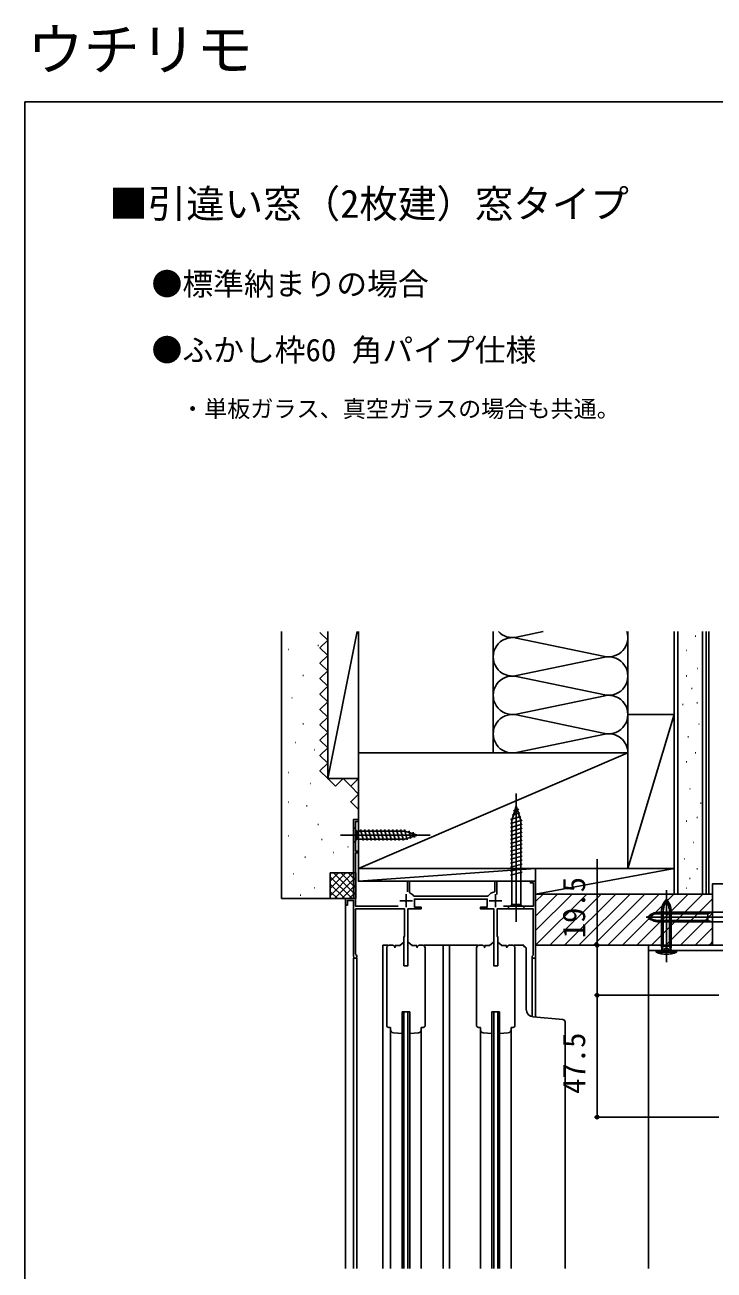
# Model space of a CAD drawing. Units: millimetres, scale not verified. Extents: x -525 to 525, y -782 to 777.
# Drawn here: x -525 to -256.4, y 291.8 to 777.5 of the extents above; entities that cross this region are included whole.
import ezdxf
from ezdxf.enums import TextEntityAlignment as Align

# ---------------------------------------------------------------- set-up
doc = ezdxf.new("R2010")
doc.units = ezdxf.units.MM
doc.header["$LTSCALE"] = 4
for name, color, linetype in [('0-2_USER1', 3, 'Continuous'), ('0-3_YKK_11', 7, 'Continuous'), ('0-4_YKK_12', 2, 'Continuous'), ('0-5_YKK_13', 4, 'Continuous'), ('0-7_YKK_D', 6, 'Continuous'), ('0-8_YKK_ZWAK', 7, 'Continuous'), ('0-9_YSS_K', 3, 'Continuous'), ('0-A_YSS_KE', 3, 'Continuous')]:
    doc.layers.add(name, color=color, linetype=linetype)
doc.styles.add('ＭＳ ゴシック', font='')
doc.styles.get('ＭＳ ゴシック').set_extended_font_data('MS Gothic')

msp = doc.modelspace()

# ---------------------------------------------------------------- linework, layer by layer
at = {"layer": '0-3_YKK_11'}
for p, q in [((-376.4, 438.4), (-376.4, 433.4)), ((-341.6, 438.4), (-341.6, 433.4)), ((-378.9, 435.9), (-373.9, 435.9)), ((-344.1, 435.9), (-339.1, 435.9)), ((-383, 418.5), (-381.8, 418.5)), ((-370, 418.5), (-371.2, 418.5)), ((-348, 418.5), (-346.8, 418.5)), ((-335, 418.5), (-336.2, 418.5)), ((-384, 387.3), (-384, 417.5)), ((-369, 387.3), (-369, 417.5)), ((-349, 387.3), (-349, 417.5)), ((-334, 387.3), (-334, 417.5)), ((-382.5, 386.5), (-383.2, 386.5)), ((-369.8, 386.5), (-370.5, 386.5)), ((-347.5, 386.5), (-348.2, 386.5)), ((-334.8, 386.5), (-335.5, 386.5))]:
    msp.add_line(p, q, dxfattribs=at)
for points in [[(-379.573, 433.699), (-396.1, 433.7), (-396.1, 454.5), (-395, 454.5), (-395, 455.2), (-396.1, 455.2), (-396.1, 466.8), (-395, 466.8), (-395, 467.5), (-397, 467.5), (-397, 436.7), (-400, 436.7), (-400, 434.2), (-399.3, 434.2), (-399.3, 436), (-397, 436), (-397, 414.2)], [(-395.95, 414.806), (-396.1, 415.066), (-396.1, 432.7), (-377, 432.7), (-377, 422.001), (-377.3, 421.701), (-377.3, 410.5), (-375.7, 410.5), (-375.7, 432.7), (-370.6, 432.7), (-370.6, 433.4), (-373.2, 433.4), (-373.2, 436.5), (-344.8, 436.5), (-344.8, 433.4), (-347.4, 433.4), (-347.4, 432.7), (-342.3, 432.7), (-342.3, 410.5), (-340.7, 410.5), (-340.7, 421.701), (-341, 422.001), (-341, 432.7), (-326.9, 432.7), (-326.9, 414.7), (-327.1, 414.5), (-327.3, 414.3), (-327.3, 413.5), (-326, 413.5), (-326, 443.5), (-328, 443.5), (-328, 442.8), (-326.8, 442.8), (-326.8, 433.7), (-338.427, 433.7)], [(-374.93, 438.966), (-375.1, 439.236), (-375.1, 443.5), (-375.9, 443.5), (-375.9, 439.288)], [(-341.1, 438.29), (-341.1, 443.5), (-341.9, 443.5), (-341.9, 439.551), (-342.151, 439.255)], [(-201, 440.8), (-235.7, 440.8), (-235.7, 438.5), (-237.7, 438.5), (-237.7, 442.5), (-257, 442.5), (-257, 418.5), (-282, 418.5), (-282, 416.5)], [(-344.399, 437.83), (-344.646, 437.7), (-373.354, 437.7), (-373.601, 437.83)], [(-282, 416.5), (-224.171, 416.5), (-223.979, 416.643), (-223.021, 416.643), (-222.829, 416.5), (-222, 416.5), (-220.5, 418), (-216.5, 418), (-216.5, 420), (-214.5, 420), (-214.5, 418), (-197.7, 418), (-197.7, 437.5)]]:
    msp.add_lwpolyline(points, dxfattribs=at)
for centre, radius, start, end in [((-376.4, 435.9), 3.4, 34.58075, 64.37685), ((-341.6, 435.9), 3.4, 99.33243, 145.41921), ((-383, 417.5), 1, 89.99998, 180.00002), ((-381.8, 417.5), 1, 0, 89.99998), ((-371.2, 417.5), 1, 89.99998, 180.00002), ((-370, 417.5), 1, 0, 89.99998), ((-348, 417.5), 1, 89.99998, 180.00002), ((-346.8, 417.5), 1, 0, 89.99998), ((-336.2, 417.5), 1, 89.99998, 180.00002), ((-335, 417.5), 1, 0, 89.99998), ((-396.3, 414.2), 0.7, 179.99876, 59.99928), ((-383.2, 387.3), 0.8, 180.00002, 270), ((-369.8, 387.3), 0.8, 270, 0), ((-348.2, 387.3), 0.8, 180.00002, 270), ((-334.8, 387.3), 0.8, 270, 0)]:
    msp.add_arc(centre, radius, start, end, dxfattribs=at)
at = {"layer": '0-4_YKK_12'}
for p, q in [((-396.7, 467.501), (-397, 467.501)), ((-397, 467.201), (-397, 467.501)), ((-395.3, 467.501), (-395, 467.501)), ((-395, 467.201), (-395, 467.501)), ((-395, 467.101), (-395, 454.901)), ((-395, 454.801), (-395, 443.5)), ((-375.6, 443.5), (-395, 443.5)), ((-341.6, 443.5), (-375.4, 443.5)), ((-341.4, 443.5), (-327.7, 443.5)), ((-326.3, 443.501), (-326, 443.501)), ((-326, 443.201), (-326, 443.501)), ((-399.7, 436.7), (-400, 436.7)), ((-400, 436.7), (-400, 436.4)), ((-400, 292.504), (-400, 434.55)), ((-383.5, 418.5), (-385.5, 418.5)), ((-385.5, 292.504), (-385.5, 418.5)), ((-348.5, 418.5), (-369.5, 418.5)), ((-362, 292.504), (-362, 418.5)), ((-359.5, 292.504), (-359.5, 418.5)), ((-334.5, 418.5), (-330.5, 418.5)), ((-330.5, 418.5), (-330.5, 418.002)), ((-395.602, 413.499), (-397.002, 413.499)), ((-397, 292.504), (-397, 413.499)), ((-395.6, 292.504), (-395.6, 413.499)), ((-326, 413.499), (-327.3, 413.499)), ((-327.3, 390.655), (-327.3, 413.499)), ((-326.6, 413.501), (-326.9, 413.501)), ((-326, 390.508), (-326, 413.8)), ((-282, 416.8), (-282, 292.504)), ((-378, 392.5), (-375, 392.5)), ((-378, 292.504), (-378, 392.5)), ((-377.3, 292.504), (-377.3, 392.5)), ((-375.7, 292.504), (-375.7, 392.5)), ((-375, 292.504), (-375, 392.5)), ((-343, 392.5), (-340, 392.5)), ((-343, 292.504), (-343, 392.5)), ((-342.3, 292.504), (-342.3, 392.5)), ((-340.7, 292.504), (-340.7, 392.5)), ((-340, 292.504), (-340, 392.5)), ((-382.5, 292.504), (-382.5, 385.6)), ((-370.5, 292.504), (-370.5, 385.6)), ((-347.5, 292.504), (-347.5, 385.6)), ((-335.5, 292.504), (-335.5, 385.6)), ((-314.5, 388.002), (-314.5, 292.504))]:
    msp.add_line(p, q, dxfattribs=at)
at = {"layer": '0-5_YKK_13'}
for p, q in [((-333.5, 427.7), (-333.5, 477.7)), ((-333.5, 472.7), (-335.25, 467.15)), ((-332.562, 471.553), (-334.612, 471.004)), ((-333.5, 472.7), (-331.75, 467.15)), ((-331.207, 467.257), (-335.8, 466.027)), ((-331.659, 468.689), (-335.681, 467.611)), ((-335.25, 467.15), (-335.25, 434.45)), ((-332.11, 470.121), (-335.146, 469.308)), ((-331.75, 434.45), (-331.75, 467.15)), ((-402, 461.501), (-367, 461.501)), ((-397, 464.601), (-397, 458.401)), ((-397, 464.601), (-395.45, 463.051)), ((-376.916, 463.051), (-395.45, 463.051)), ((-395.45, 463.051), (-395.45, 459.951)), ((-393.024, 459.401), (-394.149, 463.601)), ((-391.471, 459.401), (-392.596, 463.601)), ((-389.918, 459.401), (-391.043, 463.601)), ((-388.365, 459.401), (-389.49, 463.601)), ((-386.812, 459.401), (-387.937, 463.601)), ((-385.259, 459.401), (-386.384, 463.601)), ((-383.706, 459.401), (-384.831, 463.601)), ((-382.153, 459.401), (-383.279, 463.601)), ((-380.6, 459.401), (-381.726, 463.601)), ((-379.047, 459.401), (-380.173, 463.601)), ((-377.494, 459.401), (-378.62, 463.601)), ((-376.011, 459.66), (-377.067, 463.601)), ((-372, 461.501), (-376.916, 463.051)), ((-372, 461.501), (-376.916, 459.951)), ((-374.579, 460.111), (-375.392, 463.147)), ((-373.147, 460.562), (-373.696, 462.612)), ((-331.2, 465.706), (-335.8, 464.474)), ((-331.2, 464.153), (-335.8, 462.921)), ((-331.2, 462.6), (-335.8, 461.368)), ((-397, 458.401), (-395.45, 459.951)), ((-395.45, 459.951), (-376.916, 459.951)), ((-331.2, 461.047), (-335.8, 459.815)), ((-331.2, 459.495), (-335.8, 458.262)), ((-331.2, 457.942), (-335.8, 456.709)), ((-331.2, 456.389), (-335.8, 455.156)), ((-331.2, 454.836), (-335.8, 453.603)), ((-331.2, 453.283), (-335.8, 452.05)), ((-331.2, 451.73), (-335.8, 450.497)), ((-331.2, 450.177), (-335.8, 448.945)), ((-331.2, 448.624), (-335.8, 447.392)), ((-331.2, 447.071), (-335.8, 445.839)), ((-275, 411.897), (-275, 440.033)), ((-337, 432.7), (-335.25, 434.45)), ((-337, 432.7), (-330, 432.7)), ((-335.25, 434.45), (-331.75, 434.45)), ((-330, 432.7), (-331.75, 434.45)), ((-275, 436.5), (-275.957, 435.017)), ((-275, 436.5), (-275.93, 433.591)), ((-275, 436.5), (-274.043, 435.017)), ((-275, 436.5), (-274.07, 433.591)), ((-282.821, 429.5), (-238.886, 429.5)), ((-277.977, 431.375), (-258.879, 431.375)), ((-277.977, 430.808), (-258.879, 430.808)), ((-277.977, 428.192), (-258.879, 428.192)), ((-277.977, 427.625), (-258.879, 427.625)), ((-276.9, 432.187), (-276.9, 418.1)), ((-276.205, 418.1), (-276.205, 432.109)), ((-273.795, 418.1), (-273.795, 432.109)), ((-273.1, 432.187), (-273.1, 418.1)), ((-258.879, 427.625), (-258.879, 431.375)), ((-257.3, 427.625), (-258.879, 428.192)), ((-257.3, 427.625), (-258.879, 427.625)), ((-257.3, 431.375), (-242.5, 431.375)), ((-257.3, 427.625), (-242.5, 427.625)), ((-380.7, 418.42), (-380.7, 417.78)), ((-380.67, 418.45), (-378.9, 418.45)), ((-377.364, 419.727), (-378.9, 418.45)), ((-375.636, 419.727), (-374.1, 418.45)), ((-372.33, 418.45), (-374.1, 418.45)), ((-372.3, 418.42), (-372.3, 417.78)), ((-345.7, 418.42), (-345.7, 417.78)), ((-345.67, 418.45), (-343.9, 418.45)), ((-342.364, 419.727), (-343.9, 418.45)), ((-340.636, 419.727), (-339.1, 418.45)), ((-337.33, 418.45), (-339.1, 418.45)), ((-337.3, 418.42), (-337.3, 417.78)), ((-276.9, 418.1), (-273.1, 418.1)), ((-276.9, 418.1), (-276.769, 416.801)), ((-276.205, 418.1), (-276.769, 416.801)), ((-273.795, 418.1), (-273.231, 416.801)), ((-273.1, 418.1), (-273.231, 416.801)), ((-329.6, 393.572), (-329.6, 417.102)), ((-279, 416.5), (-278.944, 415.857)), ((-271, 416.5), (-279, 416.5)), ((-278.944, 415.857), (-271.056, 415.857)), ((-278.5, 416.48), (-278.5, 416.5)), ((-277, 415.188), (-276.145, 416.903)), ((-276.145, 416.903), (-275, 417.512)), ((-273.855, 416.903), (-275, 417.512)), ((-273, 415.188), (-273.855, 416.903)), ((-271.5, 416.48), (-271.5, 416.5)), ((-271, 416.5), (-271.056, 415.857)), ((-315.413, 389.582), (-326.861, 390.583)), ((-314.5, 388.002), (-314.5, 388.586)), ((-382.5, 386.5), (-382.5, 385.6)), ((-378, 384.146), (-381.391, 384.403)), ((-375, 384.146), (-371.609, 384.403)), ((-370.5, 386.5), (-370.5, 385.6)), ((-347.5, 386.5), (-347.5, 385.6)), ((-343, 384.146), (-346.391, 384.403)), ((-340, 384.146), (-336.609, 384.403)), ((-335.5, 386.5), (-335.5, 385.6))]:
    msp.add_line(p, q, dxfattribs=at)
msp.add_lwpolyline([(-258.879, 430.808), (-257.3, 431.375), (-258.879, 431.375)], dxfattribs=at)
for centre, radius, start, end in [((-270.915, 431.764), 6, 147.17367, 175.96121), ((-270.215, 431.764), 6, 162.27003, 175.96121), ((-279.785, 431.764), 6, 4.03879, 17.72997), ((-279.085, 431.764), 6, 4.03879, 32.82633), ((-277.977, 425.454), 5.921, 90, 136.89533), ((-277.977, 423.008), 7.8, 90, 123.6577), ((-277.977, 433.546), 5.921, 223.10467, 270), ((-277.977, 435.992), 7.8, 236.3423, 270), ((-380.67, 418.42), 0.03, 90, 180), ((-377.3, 419.65), 0.1, 89.99975, 129.73588), ((-375.7, 419.65), 0.1, 50.26412, 90.02928), ((-372.33, 418.42), 0.03, 0, 90), ((-345.67, 418.42), 0.03, 90, 180), ((-342.3, 419.65), 0.1, 90.00208, 129.73588), ((-340.7, 419.65), 0.1, 50.26412, 90.03419), ((-337.33, 418.42), 0.03, 0, 90), ((-330.5, 417.102), 0.9, 0, 90), ((-275, 424.5), 9.5, 245.47227, 294.52773), ((-277.228, 417), 0.5, 270, 336.52108), ((-272.772, 417), 0.5, 203.47892, 270), ((-326.6, 393.572), 3, 180, 265.00191), ((-315.5, 388.586), 1, 0, 85.00371), ((-381.3, 385.6), 1.2, 180, 265.65189), ((-371.7, 385.6), 1.2, 274.34811, 0), ((-346.3, 385.6), 1.2, 180, 265.65189), ((-336.7, 385.6), 1.2, 274.34811, 0)]:
    msp.add_arc(centre, radius, start, end, dxfattribs=at)
at = {"layer": '0-7_YKK_D'}
for p, q in [((-293, 418.5), (-303, 418.5)), ((-258, 418.5), (-95, 418.5)), ((-254.501, 399), (-303, 399)), ((-254.501, 399), (-303, 399)), ((-302, 351.5), (-302, 399)), ((-254.506, 351.5), (-303, 351.5))]:
    msp.add_line(p, q, dxfattribs=at)
msp.add_lwpolyline([(-302, 399), (-302, 418.5), (-302, 452.05)], dxfattribs=at)
for centre in [(-302, 418.5), (-302, 399), (-302, 399), (-302, 351.5)]:
    msp.add_circle(centre, 0.637, dxfattribs=at)
at = {"layer": '0-8_YKK_ZWAK'}
for q in [(-525, -782.5), (525, 747.5)]:
    msp.add_line((-525, 747.5), q, dxfattribs=at)
at = {"layer": '0-9_YSS_K'}
for p, q in [((-395, 493.5), (-395, 540.849)), ((-395, 540.849), (-395, 483.5)), ((-342.5, 493.5), (-342.5, 540.849)), ((-333.468, 538.658), (-322.965, 540.849)), ((-290, 493.5), (-290, 540.849)), ((-290, 540.849), (-290, 493.5)), ((-270.478, 438.5), (-270.478, 540.849)), ((-260.978, 438.5), (-260.978, 540.849)), ((-258.478, 438.5), (-258.478, 540.849)), ((-410.833, 535.378), (-410.633, 535.378)), ((-299.032, 531.158), (-333.468, 538.342)), ((-263.71, 539.041), (-263.51, 539.041)), ((-422.464, 533.924), (-422.264, 533.924)), ((-333.468, 523.658), (-299.032, 530.842)), ((-267.207, 533.446), (-267.007, 533.446)), ((-263.011, 526.453), (-262.811, 526.453)), ((-416.649, 523.747), (-416.449, 523.747)), ((-333.468, 523.342), (-299.032, 516.158)), ((-267.265, 523.583), (-267.065, 523.583)), ((-421.01, 515.024), (-420.81, 515.024)), ((-299.032, 515.842), (-333.468, 508.658)), ((-265.167, 518.688), (-264.967, 518.688)), ((-268.664, 512.394), (-268.464, 512.394)), ((-263.069, 513.093), (-262.869, 513.093)), ((-333.468, 508.342), (-299.032, 501.158)), ((-290, 508.5), (-271.978, 508.5)), ((-290, 508.5), (-290, 448.5)), ((-271.978, 508.5), (-290, 448.5)), ((-271.978, 448.5), (-271.978, 508.5)), ((-416.649, 504.847), (-416.449, 504.847)), ((-333.468, 493.658), (-299.032, 500.842)), ((-262.37, 504.701), (-262.17, 504.701)), ((-419.556, 497.578), (-419.356, 497.578)), ((-266.566, 499.805), (-266.366, 499.805)), ((-412.287, 494.671), (-412.087, 494.671)), ((-395, 448.5), (-290, 493.5)), ((-263.769, 493.511), (-263.569, 493.511)), ((-422.464, 485.948), (-422.264, 485.948)), ((-267.265, 490.014), (-267.065, 490.014)), ((-413.741, 481.586), (-413.541, 481.586)), ((-404, 480.5), (-407, 483.5)), ((-401, 483.5), (-404, 480.5)), ((-398, 480.5), (-401, 483.5)), ((-395, 483.5), (-398, 480.5)), ((-265.867, 479.524), (-265.667, 479.524)), ((-422.464, 474.317), (-422.264, 474.317)), ((-415.195, 472.863), (-414.995, 472.863)), ((-261.67, 473.929), (-261.47, 473.929)), ((-267.265, 466.935), (-267.065, 466.935)), ((-263.069, 468.334), (-262.869, 468.334)), ((-410.833, 465.594), (-410.633, 465.594)), ((-422.464, 461.233), (-422.264, 461.233)), ((-409.38, 459.779), (-409.18, 459.779)), ((-399.203, 456.871), (-399.003, 456.871)), ((-264.468, 458.543), (-264.268, 458.543)), ((-415.849, 452.897), (-415.649, 452.897)), ((-404.747, 454.747), (-404.547, 454.747)), ((-267.965, 452.249), (-267.765, 452.249)), ((-326, 448.5), (-395, 448.5)), ((-395, 443.5), (-326, 448.5)), ((-326, 443.5), (-326, 448.5)), ((-271.978, 448.5), (-290, 448.5)), ((-263.069, 448.255), (-262.869, 448.255)), ((-420.474, 446.421), (-420.274, 446.421)), ((-406, 446.7), (-406, 436.7)), ((-396, 446.7), (-406, 446.7)), ((-406, 437.842), (-397.142, 446.7)), ((-406, 440.671), (-399.971, 446.7)), ((-406, 443.499), (-402.799, 446.7)), ((-406, 446.327), (-405.627, 446.7)), ((-406, 446.7), (-406, 436.7)), ((-396, 446.7), (-406, 446.7)), ((-406, 437.842), (-397.142, 446.7)), ((-406, 440.671), (-399.971, 446.7)), ((-406, 443.499), (-402.799, 446.7)), ((-406, 446.327), (-405.627, 446.7)), ((-406, 445.185), (-397.515, 436.7)), ((-406, 445.185), (-397.515, 436.7)), ((-406, 442.357), (-400.343, 436.7)), ((-406, 442.357), (-400.343, 436.7)), ((-404.686, 446.7), (-396, 438.014)), ((-404.686, 446.7), (-396, 438.014)), ((-404.314, 436.7), (-396, 445.014)), ((-404.314, 436.7), (-396, 445.014)), ((-401.858, 446.7), (-396, 440.842)), ((-401.858, 446.7), (-396, 440.842)), ((-401.485, 436.7), (-396, 442.185)), ((-401.485, 436.7), (-396, 442.185)), ((-399.029, 446.7), (-396, 443.671)), ((-399.029, 446.7), (-396, 443.671)), ((-396.201, 446.7), (-396, 446.499)), ((-396.201, 446.7), (-396, 446.499)), ((-396, 446.7), (-396, 436.7)), ((-396, 446.7), (-396, 436.7)), ((-265.94, 444.486), (-265.74, 444.486)), ((-417.699, 438.095), (-417.499, 438.095)), ((-412.148, 440.87), (-411.948, 440.87)), ((-406, 439.528), (-403.172, 436.7)), ((-406, 439.528), (-403.172, 436.7)), ((-398.657, 436.7), (-396, 439.357)), ((-398.657, 436.7), (-396, 439.357)), ((-326, 418.554), (-306.054, 438.5)), ((-326, 424.211), (-311.711, 438.5)), ((-326, 429.868), (-317.368, 438.5)), ((-326, 435.524), (-323.024, 438.5)), ((-326, 438.5), (-271.978, 438.5)), ((-320.397, 418.5), (-300.397, 438.5)), ((-314.74, 418.5), (-294.74, 438.5)), ((-309.083, 418.5), (-289.083, 438.5)), ((-303.426, 418.5), (-283.426, 438.5)), ((-297.77, 418.5), (-277.77, 438.5)), ((-292.113, 418.5), (-272.113, 438.5)), ((-286.456, 418.5), (-266.456, 438.5)), ((-280.799, 418.5), (-260.799, 438.5)), ((-267.166, 440.807), (-266.966, 440.807)), ((-396, 436.7), (-406, 436.7)), ((-396, 436.7), (-406, 436.7)), ((-275.142, 418.5), (-257, 436.642)), ((-269.485, 418.5), (-257, 430.985)), ((-263.828, 418.5), (-257, 425.328))]:
    msp.add_line(p, q, dxfattribs=at)
for points in [[(-395.53, 540.849), (-407, 483.5), (-410, 486.5), (-407, 489.5), (-410, 492.5), (-407, 495.5), (-410, 498.5), (-407, 501.5), (-410, 504.5), (-407, 507.5), (-410, 510.5), (-407, 513.5), (-410, 516.5), (-407, 519.5), (-410, 522.5), (-407, 525.5), (-410, 528.5), (-407, 531.5), (-410, 534.5), (-407, 537.5), (-410, 540.5)], [(-407, 540.849), (-407, 483.5), (-395, 483.5)], [(-395, 471.5), (-398, 474.5), (-395, 477.5), (-398, 480.5)], [(-326, 443.5), (-395, 443.5), (-395, 448.5)], [(-326, 448.5), (-326, 438.5), (-271.978, 448.5)], [(-271.978, 438.5), (-271.978, 448.5), (-326, 448.5)]]:
    msp.add_lwpolyline(points, dxfattribs=at)
for centre, start, end in [((-335, 546), 223.37602, 281.78354), ((-297.5, 538.5), 258.21646, 18.25319), ((-335, 531), 78.21646, 281.78354), ((-297.5, 523.5), 258.21646, 101.78354), ((-335, 516), 78.21646, 281.78354), ((-297.5, 508.5), 258.21646, 101.78354), ((-335, 501), 78.21646, 281.78354), ((-297.5, 493.5), 0, 101.78354)]:
    msp.add_arc(centre, 7.5, start, end, dxfattribs=at)
at = {"layer": '0-A_YSS_KE'}
for p, q in [((-425, 540.849), (-425, 436.7)), ((-271.978, 540.849), (-271.978, 438.5)), ((-259.478, 540.849), (-259.478, 438.5)), ((-271.978, 438.5), (-259.478, 438.5)), ((-406, 436.7), (-425, 436.7))]:
    msp.add_line(p, q, dxfattribs=at)
msp.add_lwpolyline([(-290, 448.5), (-290, 493.5), (-395, 493.5), (-395, 448.5)], close=True, dxfattribs=at)
for points in [[(-326, 438.5), (-257, 438.5), (-257, 420.5)], [(-259, 418.5), (-326, 418.5), (-326, 438.5)]]:
    msp.add_lwpolyline(points, dxfattribs=at)
msp.add_arc((-259, 420.5), 2, 270.00002, 0, dxfattribs=at)

# ---------------------------------------------------------------- texts
at = {"layer": '0-2_USER1', "style": 'ＭＳ ゴシック'}
for s, height, p in [('ウチリモ', 16.13, (-524.125, 755)), ('■引違い窓（2枚建）窓タイプ', 11, (-492.153, 698.92)), ('●標準納まりの場合', 8.798, (-475.636, 669.386)), ('●ふかし枠60 角パイプ仕様', 8.798, (-475.636, 643.636)), ('・単板ガラス、真空ガラスの場合も共通。', 6.598, (-464.148, 622.455))]:
    msp.add_text(s, height=height, dxfattribs=at).set_placement(p, align=Align.BOTTOM_LEFT)
at = {"layer": '0-7_YKK_D', "style": 'ＭＳ ゴシック'}
for s, p in [('19.5', (-304, 421.209)), ('47.5', (-304, 360.523))]:
    msp.add_text(s, height=8.798, rotation=90, dxfattribs=at).set_placement(p, align=Align.BOTTOM_LEFT)

doc.saveas('drawing.dxf')
